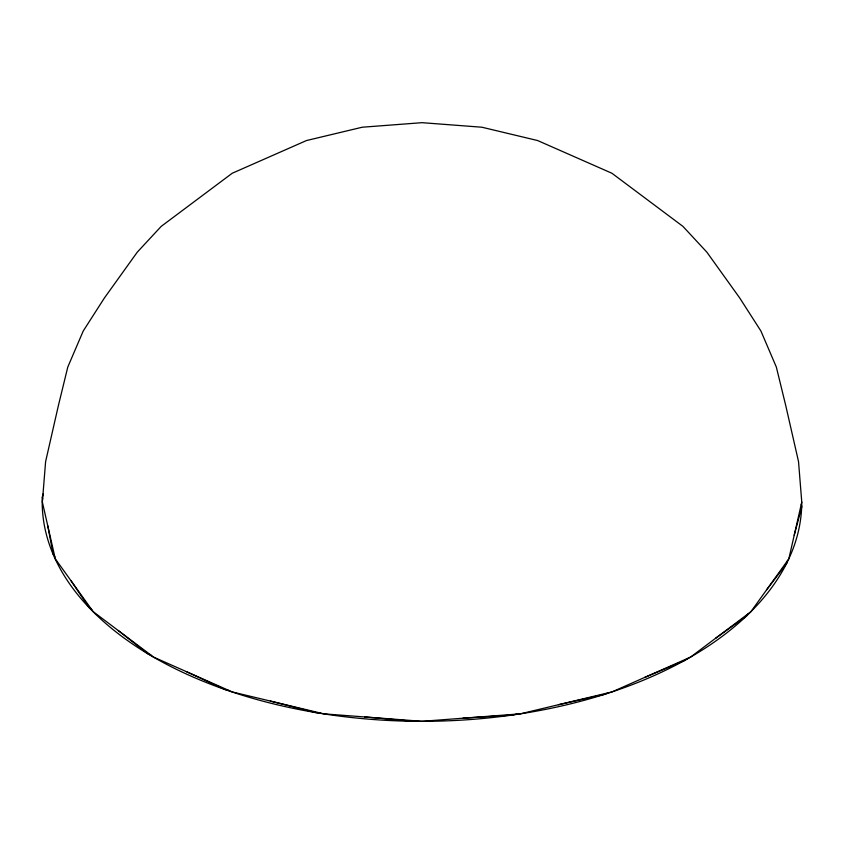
<?xml version="1.0" encoding="UTF-8"?>
<svg xmlns="http://www.w3.org/2000/svg" width="844" height="844" viewBox="0 0 844 844"><rect width="100%" height="100%" fill="white"/><g stroke="black" fill="none" stroke-linecap="round" stroke-linejoin="round"><path stroke-width="1.27" d="M801.768 502.085L788.834 558.834L750.907 611.7L690.561 657.107L611.921 691.943L520.337 713.845L422.063 721.314L323.79 713.845L232.216 691.943L153.576 657.107L93.23 611.7L55.293 558.834L42.358 502.085L45.608 461.626L58.436 405.373L67.794 367.045L83.218 331.027L104.434 297.943L137.287 252.145L161.183 226.392L232.216 173.252L306.488 140.547L362.234 127.222L422.063 122.675L481.892 127.222L537.639 140.547L611.921 173.252L682.944 226.392L706.85 252.145L739.692 297.943L760.919 331.027L776.332 367.045L785.701 405.373L798.529 461.626L801.768 502.085A379.8 219.271 0 0 1 417.622 721.314A379.8 219.271 0 0 1 42.306 496.989M43.339 493.561L42.358 497.243L42.696 499.015M787.368 560.88L786.661 563.507L766.69 589.703M794.215 535.223L801.768 506.938L801.272 504.29M748.565 613.461L746.708 615.898L715.67 638.212M687.512 658.457L684.632 660.525L644.637 677.447M608.376 692.787L604.652 694.369L558.443 704.729M516.539 714.129L512.234 715.1L462.955 718.202M418.265 721.019L413.676 721.314L364.682 716.946M320.245 712.99L315.688 712.589L270.312 701.058M229.167 690.592L224.947 689.516L186.292 671.602M151.234 655.345L147.637 653.678L118.339 630.595M91.764 609.653L89.031 607.511L71.075 580.83M54.797 556.629L53.13 554.149L47.739 525.696"/></g></svg>
